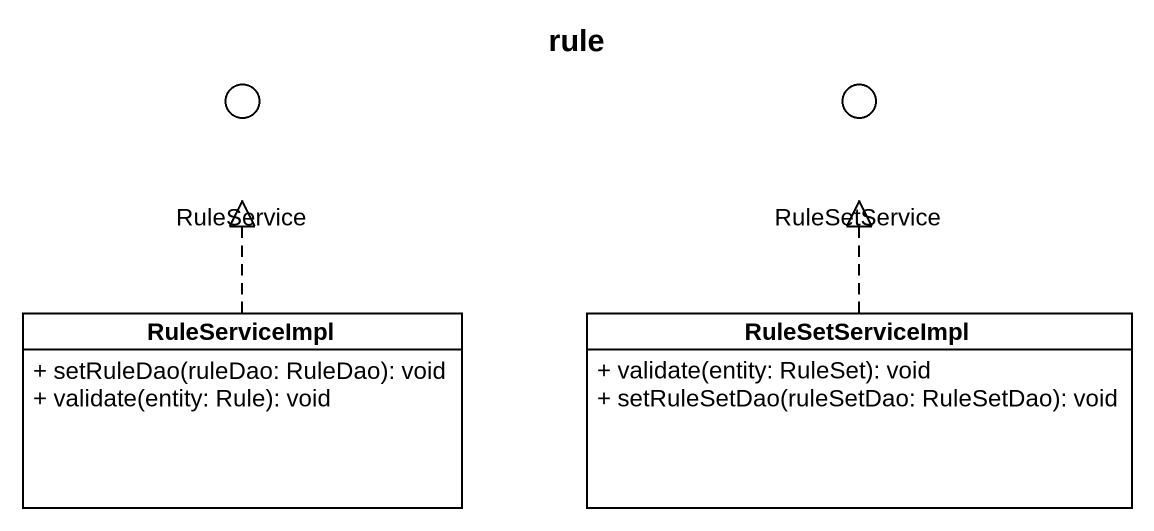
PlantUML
@startuml
title rule
allowmixing
hide circle
hide empty members
skinparam classAttributeIconSize 0
() RuleService <<interface>>
() RuleSetService <<interface>>
class RuleServiceImpl {
  + setRuleDao(ruleDao: RuleDao): void
  + validate(entity: Rule): void
}
class RuleSetServiceImpl {
  + validate(entity: RuleSet): void
  + setRuleSetDao(ruleSetDao: RuleSetDao): void
}
RuleServiceImpl .up.|> RuleService
RuleSetServiceImpl .up.|> RuleSetService
@enduml
